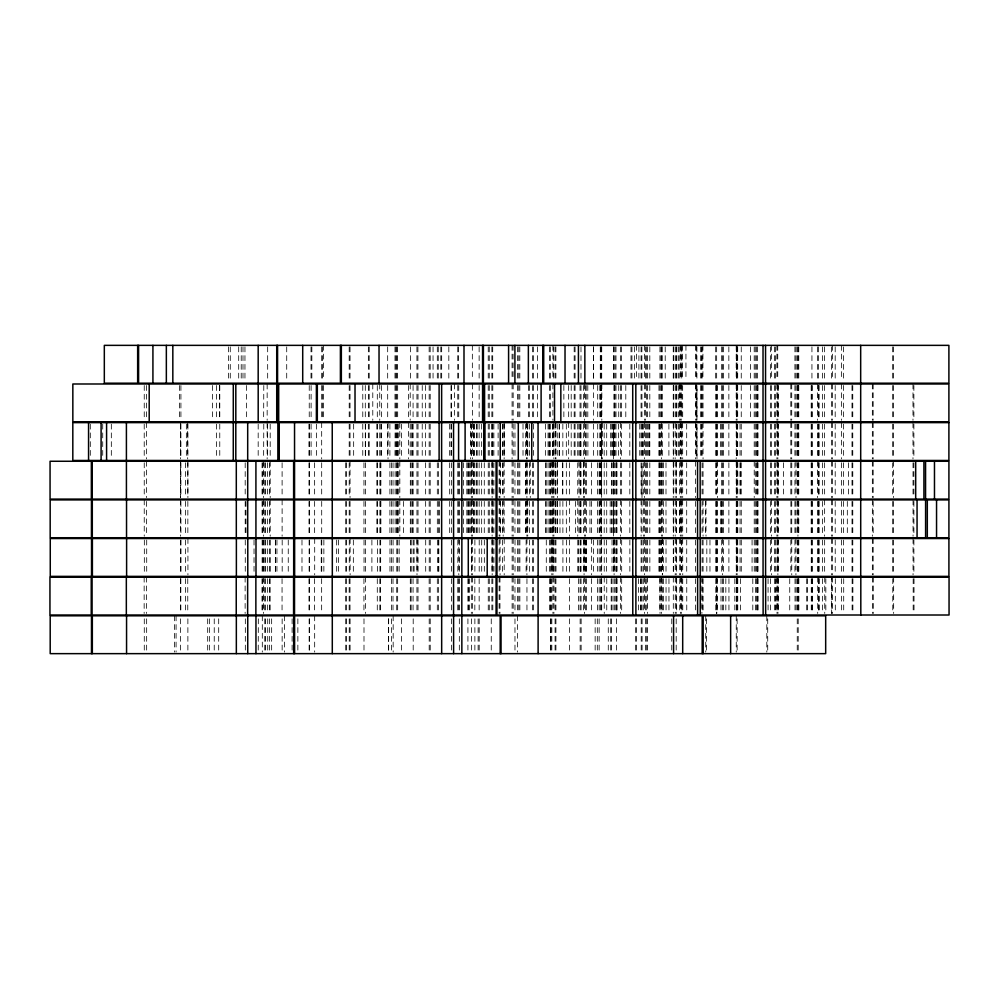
<?xml version="1.0" encoding="UTF-8"?>
<svg xmlns="http://www.w3.org/2000/svg" width="999" height="999" viewBox="0 0 999 999"><rect width="100%" height="100%" fill="white"/><g stroke="black" fill="none" stroke-linecap="round" stroke-linejoin="round"><path stroke-width="0.75" stroke-dasharray="5 3.75" d="M914.023 578.683L914.023 613.486M913.885 385.502L913.885 420.317M913.885 424.138L913.885 458.953M913.885 462.774L913.885 497.589M913.898 501.411L913.898 536.226M913.898 540.047L913.898 574.85M912.986 383.991L912.986 420.317M912.986 422.627L912.986 458.953M913.036 462.774L913.036 497.589M913.049 499.9L913.049 536.226M913.049 538.536L913.049 574.85M913.173 578.683L913.173 613.486M893.655 577.172L893.655 613.486M893.518 346.878L893.518 380.169M893.518 385.502L893.518 420.317M893.518 424.138L893.518 458.953M893.531 461.263L893.531 497.589M893.531 501.411L893.531 536.226M893.543 540.047L893.543 574.85M892.781 578.683L892.781 613.486M892.681 346.878L892.681 380.169M892.681 385.502L892.681 420.317M892.681 424.138L892.681 458.953M892.681 462.774L892.681 497.589M892.681 501.411L892.681 536.226M892.694 540.047L892.694 574.85M873.301 577.172L873.301 613.486M873.163 383.991L873.163 420.317M873.163 422.627L873.163 458.953M873.176 461.263L873.176 497.589M873.188 501.411L873.188 536.226M873.176 538.536L873.176 574.85M872.464 577.172L872.464 613.486M872.339 383.991L872.339 420.317M872.339 422.627L872.339 458.953M872.339 461.263L872.339 497.589M872.352 499.9L872.352 536.226M872.352 538.536L872.352 574.85M852.896 578.683L852.896 613.486M852.771 385.502L852.771 420.317M852.771 424.138L852.771 458.953M852.784 462.774L852.784 497.589M852.784 501.411L852.784 536.226M852.796 540.047L852.796 574.85M851.997 385.502L851.997 420.317M851.997 424.138L851.997 458.953M852.01 462.774L852.01 497.589M852.01 501.411L852.01 536.226M852.022 540.047L852.022 574.85M852.122 578.683L852.122 613.486M848.438 462.774L848.438 497.589M847.314 501.411L847.314 536.226M843.705 578.683L843.705 613.486M843.593 346.878L843.593 380.169M843.593 385.502L843.593 420.317M843.593 424.138L843.593 458.953M843.593 462.774L843.593 497.589M843.606 501.411L843.606 536.226M843.606 540.047L843.606 574.85M841.458 345.354L841.458 380.169M841.458 383.991L841.458 420.317M841.458 422.627L841.458 458.953M841.458 462.774L841.458 497.589M841.47 501.411L841.47 536.226M841.483 540.047L841.483 574.85M841.57 578.683L841.57 613.486M835.189 346.878L835.189 380.169M835.189 385.502L835.189 420.317M835.189 424.138L835.189 458.953M835.201 462.774L835.201 497.589M835.201 501.411L835.201 536.226M835.214 540.047L835.214 574.85M835.314 578.683L835.314 613.486M832.442 345.354L832.442 380.169M832.442 383.991L832.442 420.317M832.442 422.627L832.442 458.953M832.542 461.263L832.542 497.589M832.542 499.9L832.542 536.226M832.467 538.536L832.467 574.85M832.542 577.172L832.542 613.486M831.68 577.172L831.68 613.486L831.593 578.683M831.568 346.878L831.568 380.169M831.568 383.991L831.568 420.317M831.568 422.627L831.568 458.953M831.568 461.263L831.568 497.589M831.58 499.9L831.58 536.226M831.593 538.536L831.593 574.85M825.836 578.683L825.836 613.486M824.737 577.172L824.737 613.486M824.625 346.878L824.625 380.169M824.625 385.502L824.625 420.317M824.625 424.138L824.625 458.953M824.637 462.774L824.637 497.589M824.637 499.9L824.637 536.226M824.65 540.047L824.65 574.85M822.502 346.878L822.502 380.169M822.502 385.502L822.502 420.317M822.502 424.138L822.502 458.953M822.502 462.774L822.502 497.589M822.514 501.411L822.514 536.226M822.514 540.047L822.514 574.85M822.614 578.683L822.614 613.486M819.13 385.502L819.13 420.317M819.13 424.138L819.13 458.953M819.143 462.774L819.143 497.589M819.143 501.411L819.143 536.226M819.155 540.047L819.155 574.85M819.242 578.683L819.242 613.486M818.743 578.683L818.743 613.486M818.531 346.878L818.531 380.169M818.631 385.502L818.631 420.317M818.643 424.138L818.643 458.953M818.643 462.774L818.643 497.589M818.656 501.411L818.656 536.226M818.656 540.047L818.656 574.85M818.281 385.502L818.281 420.317M818.281 424.138L818.281 458.953M818.293 462.774L818.293 497.589M818.306 501.411L818.306 536.226M818.306 540.047L818.306 574.85M818.393 578.683L818.393 613.486M817.706 577.172L817.706 613.486M817.582 346.878L817.582 380.169M817.582 383.991L817.582 420.317M817.594 424.138L817.594 458.953M817.607 461.263L817.607 497.589M817.607 501.411L817.607 536.226M817.619 540.047L817.619 574.85M812.324 578.683L812.324 613.486M812.1 385.502L812.1 420.317M812.1 424.138L812.1 458.953M812.212 462.774L812.212 497.589M812.212 501.411L812.212 536.226M812.125 540.047L812.125 574.85M812.05 578.683L812.05 613.486M811.937 346.878L811.937 380.169M811.937 385.502L811.937 420.317M811.937 424.138L811.937 458.953M811.937 462.774L811.937 497.589M811.95 501.411L811.95 536.226M811.962 540.047L811.962 574.85M811.25 540.047L811.25 574.85M811.275 578.683L811.275 613.486M811.188 385.502L811.188 420.317M811.188 424.138L811.188 458.953M811.176 462.774L811.176 497.589M811.176 501.411L811.176 536.226M807.554 578.683L807.554 613.486M806.705 578.683L806.705 613.486M798.775 346.878L798.775 380.169M798.775 385.502L798.775 420.317M798.775 424.138L798.775 458.953M798.775 462.774L798.775 497.589M798.788 501.411L798.788 536.226M798.8 540.047L798.8 574.85M798.875 578.683L798.875 613.486M798.176 385.502L798.176 420.317M798.189 424.138L798.189 458.953M798.189 462.774L798.189 497.589M798.201 501.411L798.201 536.226M798.213 540.047L798.213 574.85M798.288 578.683L798.288 613.486M798.213 618.831L798.213 652.122M798.076 346.878L797.926 380.169M797.926 385.502L797.926 420.317M797.926 424.138L797.926 458.953M797.926 462.774L797.926 497.589M797.939 499.9L797.939 536.226M797.951 540.047L797.951 574.85M798.014 578.683L798.014 613.486M797.314 578.683L797.314 613.486M797.19 346.878L797.19 380.169M797.202 385.502L797.202 420.317M797.202 424.138L797.202 458.953M797.214 462.774L797.214 497.589M797.214 501.411L797.214 536.226M797.227 540.047L797.227 574.85M797.239 618.831L797.239 652.122M796.003 346.878L796.003 380.169M796.003 385.502L796.003 420.317M796.003 424.138L796.003 458.953M796.016 461.263L796.016 497.589M796.116 578.683L796.116 613.486M795.916 501.411L795.916 536.226M795.928 538.536L795.928 574.85M795.029 578.683L795.029 613.486M794.929 346.878L794.929 380.169M794.929 385.502L794.929 420.317M794.929 424.138L794.929 458.953M794.942 462.774L794.942 497.589M794.942 501.411L794.942 536.226M794.954 540.047L794.954 574.85M791.72 383.991L791.72 420.317M791.72 422.627L791.72 458.953M791.77 462.774L791.77 497.589M791.745 501.411L791.745 536.226M791.757 538.536L791.757 574.85M790.821 383.991L790.821 420.317M790.821 422.627L790.821 458.953M790.833 462.774L790.833 497.589M790.896 501.411L790.896 536.226M790.846 540.047L790.846 574.85M789.734 578.683L789.734 613.486M783.553 462.774L783.553 497.589M778.521 578.683L778.521 613.486M778.408 385.502L778.408 420.317M778.408 424.138L778.408 458.953M778.433 462.774L778.433 497.589M778.433 501.411L778.433 536.226M778.433 540.047L778.433 574.85M777.946 577.172L777.946 613.486M777.734 345.354L777.734 380.169M777.846 383.991L777.846 420.317M777.846 422.627L777.846 458.953M777.859 461.263L777.859 497.589M777.859 499.9L777.859 536.226M777.884 538.536L777.884 574.85M777.684 578.683L777.684 613.486M777.584 385.502L777.584 420.317M777.584 424.138L777.584 458.953M777.597 462.774L777.597 497.589M777.609 501.411L777.609 536.226M777.622 540.047L777.622 574.85M776.897 345.354L776.897 380.169M776.897 383.991L776.897 420.317M776.91 422.627L776.91 458.953M776.91 461.263L776.91 497.589M776.922 499.9L776.922 536.226M776.935 540.047L776.935 574.85M777.01 577.172L777.01 613.486M776.198 578.683L776.198 613.486M775.611 578.683L775.611 613.486M775.511 346.878L775.511 380.169M775.511 385.502L775.511 420.317M775.511 424.138L775.511 458.953M775.524 462.774L775.524 497.589M775.524 501.411L775.524 536.226M775.549 540.047L775.549 574.85M774.575 346.878L774.575 380.169M774.575 385.502L774.575 420.317M774.575 424.138L774.575 458.953M774.575 462.774L774.575 497.589M774.587 501.411L774.587 536.226M774.6 540.047L774.6 574.85M774.662 578.683L774.662 613.486M771.353 345.354L771.353 380.169M771.353 385.502L771.353 420.317M771.353 424.138L771.353 458.953M771.365 462.774L771.365 497.589M771.365 499.9L771.365 536.226M771.39 538.536L771.39 574.85M770.504 346.878L770.504 380.169M770.504 385.502L770.504 420.317M770.504 424.138L770.504 458.953M770.516 462.774L770.516 497.589M770.516 501.411L770.516 536.226M770.541 540.047L770.541 574.85M770.604 578.683L770.604 613.486M768.069 578.683L768.069 613.486M767.719 618.831L767.719 652.122M766.807 615.809L766.807 652.122M758.029 385.502L758.029 420.317M758.029 424.138L758.029 458.953M758.029 462.774L758.029 497.589M758.041 501.411L758.041 536.226M758.054 540.047L758.054 574.85M758.116 578.683L758.116 613.486M757.504 501.411L757.504 536.226M757.517 540.047L757.517 574.85M757.579 578.683L757.579 613.486M757.379 346.878L757.379 380.169M757.492 385.502L757.492 420.317M757.492 424.138L757.492 458.953M757.504 462.774L757.504 497.589M757.342 578.683L757.342 613.486M757.254 385.502L757.254 420.317M757.254 424.138L757.254 458.953M757.254 462.774L757.254 497.589M757.267 501.411L757.267 536.226M757.279 540.047L757.279 574.85M756.505 346.878L756.505 380.169M756.505 385.502L756.505 420.317M756.518 424.138L756.518 458.953M756.518 462.774L756.518 497.589M756.53 501.411L756.53 536.226M756.543 540.047L756.543 574.85M756.605 578.683L756.605 613.486M755.281 346.878L755.281 380.169M755.281 385.502L755.281 420.317M755.281 424.138L755.281 458.953M755.294 462.774L755.294 497.589M755.294 501.411L755.294 536.226M755.319 540.047L755.319 574.85M755.381 578.683L755.381 613.486M754.208 346.878L754.208 380.169M754.208 385.502L754.208 420.317M754.208 424.138L754.208 458.953M754.22 461.263L754.22 497.589M754.22 501.411L754.22 536.226M754.245 540.047L754.245 574.85M752.809 578.683L752.809 613.486M752.072 540.047L752.072 574.85M750.474 346.878L750.474 380.169M750.474 385.502L750.474 420.317M741.27 540.047L741.27 574.85M741.246 346.878L741.246 380.169M741.246 385.502L741.246 420.317M741.246 424.138L741.246 458.953M741.246 462.774L741.246 497.589M741.258 501.411L741.258 536.226M740.484 578.683L740.484 613.486M740.321 462.774L740.321 497.589M740.022 462.774L740.022 497.589M740.034 501.411L740.034 536.226M740.047 540.047L740.047 574.85M740.022 424.138L740.022 458.953M737.786 462.774L737.786 497.589M737.786 501.411L737.786 536.226M737.774 578.683L737.774 613.486M737.687 346.878L737.687 380.169M737.687 385.502L737.687 420.317M737.687 424.138L737.687 458.953M737.724 540.047L737.724 574.85M737.125 424.138L737.125 458.953M737.137 461.263L737.137 497.589M737.125 501.411L737.125 536.226M737.125 538.536L737.125 574.85M737.212 578.683L737.212 613.486M737.137 618.831L737.137 652.122M737.025 345.354L737.025 380.169M737.087 383.991L737.087 420.317M736.9 578.683L736.9 613.486M736.862 346.878L736.862 380.169M736.812 385.502L736.812 420.317M736.812 424.138L736.812 458.953M736.825 462.774L736.825 497.589M736.837 501.411L736.837 536.226M736.85 540.047L736.85 574.85M736.713 578.683L736.713 613.486M736.625 346.878L736.625 380.169M736.625 385.502L736.625 420.317M736.625 424.138L736.625 458.953M736.638 462.774L736.638 497.589M736.638 501.411L736.638 536.226M736.663 540.047L736.663 574.85M736.3 578.683L736.3 613.486M736.201 345.354L736.201 380.169M736.201 383.991L736.201 420.317M736.213 422.627L736.213 458.953M736.213 461.263L736.213 497.589M736.226 501.411L736.226 536.226M736.238 538.536L736.238 574.85M736.251 615.809L736.251 652.122M734.827 578.683L734.827 613.486M728.845 346.878L728.845 380.169M728.858 385.502L728.858 420.317M728.858 424.138L728.858 458.953M728.87 462.774L728.87 497.589M728.87 501.411L728.87 536.226M728.895 540.047L728.895 574.85M728.945 578.683L728.945 613.486M725.836 578.683L725.836 613.486M723.576 578.683L723.576 613.486M723.388 346.878L723.388 380.169M723.488 385.502L723.488 420.317M723.501 424.138L723.501 458.953M723.501 462.774L723.501 497.589M723.513 501.411L723.513 536.226M723.526 540.047L723.526 574.85M722.539 578.683L722.539 613.486M722.439 346.878L722.439 380.169M722.452 385.502L722.452 420.317M722.452 424.138L722.452 458.953M722.464 462.774L722.464 497.589M722.464 501.411L722.464 536.226M722.489 538.536L722.489 574.85M721.703 540.047L721.703 574.85M721.678 346.878L721.678 380.169M721.678 385.502L721.678 420.317M721.678 424.138L721.678 458.953M721.678 462.774L721.678 497.589M721.69 501.411L721.69 536.226M721.478 501.411L721.478 536.226M721.003 578.683L721.003 613.486M720.529 424.138L720.529 458.953M720.641 501.411L720.641 536.226M717.344 385.502L717.344 420.317M717.344 424.138L717.344 458.953M717.469 461.263L717.469 497.589M717.469 501.411L717.469 536.226M717.382 540.047L717.382 574.85M717.532 578.683L717.532 613.486M716.77 385.502L716.77 420.317M716.77 424.138L716.77 458.953M716.783 462.774L716.783 497.589M716.745 501.411L716.745 536.226M716.807 540.047L716.807 574.85M716.845 577.172L716.845 613.486M716.658 346.878L716.658 380.169M716.545 578.683L716.545 613.486M716.383 385.502L716.383 420.317M716.383 424.138L716.383 458.953M716.42 462.774L716.42 497.589M716.42 501.411L716.42 536.226M716.408 540.047L716.408 574.85M716.458 577.172L716.458 613.486M715.684 346.878L715.684 380.169M715.696 385.502L715.696 420.317M715.696 424.138L715.696 458.953M715.696 462.774L715.696 497.589M715.709 501.411L715.709 536.226M715.734 540.047L715.734 574.85M715.771 578.683L715.771 613.486M709.964 540.047L709.964 574.85M706.83 540.047L706.83 574.85M706.605 618.831L706.605 652.122M706.006 499.9L706.006 536.226M705.731 615.809L705.731 652.122M705.531 501.411L705.531 536.226M703.034 385.502L703.034 420.317M703.046 422.627L703.046 458.953M703.046 462.774L703.046 497.589M703.059 499.9L703.059 536.226M703.071 540.047L703.071 574.85M703.121 578.683L703.121 613.486M702.934 345.354L702.934 380.169M702.147 578.683L702.147 613.486M702.06 346.878L702.06 380.169M702.06 385.502L702.06 420.317M702.06 424.138L702.06 458.953M702.072 462.774L702.072 497.589M702.072 501.411L702.072 536.226M702.097 540.047L702.097 574.85M701.735 346.878L701.735 380.169M701.735 385.502L701.735 420.317M701.735 424.138L701.735 458.953M701.91 577.172L701.91 613.486M700.661 346.878L700.661 380.169M700.661 385.502L700.661 420.317M700.661 424.138L700.661 458.953M696.902 346.878L696.902 380.169M696.403 383.991L696.403 420.317M696.403 424.138L696.403 458.953M696.303 345.354L696.303 380.169M696.116 385.502L696.116 420.317M696.116 424.138L696.191 458.953M695.504 578.683L695.504 613.486M695.416 345.354L695.416 380.169M695.429 383.991L695.429 420.317M695.429 422.627L695.429 458.953M695.441 461.263L695.441 497.589M695.441 501.411L695.441 536.226M695.466 540.047L695.466 574.85M686.763 578.683L686.763 613.486M686.688 424.138L686.688 458.953M686.688 462.774L686.688 497.589M686.7 501.411L686.7 536.226M686.725 540.047L686.725 574.85M685.938 345.354L685.938 380.169M682.642 345.354L682.604 380.169M682.654 385.502L682.704 420.317M682.654 422.627L682.704 458.953M682.667 461.263L682.717 497.589M682.667 499.9L682.717 536.226M682.692 538.536L682.742 574.85M682.729 578.683L682.779 613.486M681.755 346.878L681.755 380.169M681.768 385.502L681.768 420.317M681.768 424.138L681.768 458.953M681.768 462.774L681.768 497.589M681.78 501.411L681.78 536.226M681.805 540.047L681.805 574.85M681.842 578.683L681.842 613.486M681.243 345.354L681.243 380.169M681.243 383.991L681.243 420.317M681.243 422.627L681.243 458.953M681.256 461.263L681.256 497.589M681.256 499.9L681.256 536.226M681.281 540.047L681.281 574.85M681.318 577.172L681.318 613.486M680.606 422.627L680.606 458.953M680.294 345.354L680.294 380.169M680.294 383.991L680.294 420.317M680.294 422.627L680.294 458.953M680.307 461.263L680.307 497.589M680.319 499.9L680.319 536.226M680.344 538.536L680.344 574.85M680.369 577.172L680.369 613.486M679.869 346.878L679.869 380.169M679.982 385.502L679.982 420.317M679.994 501.411L679.994 536.226M679.682 383.991L679.682 420.317M679.682 424.138L679.682 458.953M679.695 462.774L679.695 497.589M679.695 501.411L679.695 536.226M679.72 538.536L679.72 574.85M679.757 578.683L679.757 613.486M678.533 346.878L678.533 380.169M678.533 385.502L678.533 420.317M678.533 424.138L678.533 458.953M676.835 346.878L676.835 380.169M676.835 385.502L676.835 420.317M676.835 424.138L676.835 458.953M676.61 461.263L676.61 497.589M676.61 501.411L676.61 536.226M676.635 540.047L676.635 574.85M676.673 578.683L676.673 613.486M676.136 346.878L676.136 380.169M676.136 385.502L676.136 420.317M676.148 424.138L676.148 458.953M676.148 462.774L676.148 497.589M676.161 501.411L676.161 536.226M676.186 538.536L676.186 574.85M676.211 577.172L676.211 613.486M676.186 618.831L676.186 652.122M675.149 346.878L675.149 380.169M675.162 385.502L675.162 420.317M675.162 422.627L675.162 458.953M675.174 461.263L675.174 497.589M675.187 499.9L675.187 536.226M675.212 538.536L675.212 574.85M675.237 577.172L675.237 613.486M673.513 346.878L673.513 380.169M673.513 385.502L673.513 420.317M673.513 424.138L673.513 458.953M673.526 462.774L673.526 497.589M673.526 501.411L673.526 536.226M673.551 540.047L673.551 574.85M673.239 346.878L673.239 380.169M673.239 385.502L673.239 420.317M673.239 422.627L673.239 458.953M673.239 461.263L673.239 497.589M673.251 499.9L673.251 536.226M673.276 540.047L673.276 574.85M673.301 577.172L673.301 613.486M671.765 618.831L671.765 652.122M668.893 424.138L668.893 458.953M668.955 578.683L668.955 613.486M665.996 462.774L665.996 497.589M665.996 501.411L665.996 536.226M666.021 540.047L666.021 574.85M666.046 578.683L666.046 613.486M665.209 346.878L665.209 380.169M663.436 578.683L663.436 613.486M663.373 462.774L663.373 497.589M663.386 501.411L663.386 536.226M663.411 540.047L663.411 574.85M662.387 538.536L662.387 574.85M662.412 578.683L662.412 613.486M662.275 346.878L662.237 380.169M662.349 385.502L662.275 420.317M662.275 424.138L662.349 458.953M662.362 462.774L662.275 497.589M662.287 499.9L662.362 536.226M662.312 538.536L662.312 574.85M661.363 346.878L661.363 380.169M661.363 385.502L661.363 420.317M661.375 422.627L661.375 458.953M661.375 462.774L661.375 497.589M661.388 499.9L661.388 536.226M661.413 540.047L661.413 574.85M661.438 577.172L661.438 613.486M661.013 346.878L661.013 380.169M661.013 385.502L661.013 420.317M661.013 424.138L661.013 458.953M661.026 462.774L661.026 497.589M661.026 501.411L661.026 536.226M661.051 540.047L661.051 574.85M661.113 578.683L661.113 613.486M659.939 346.878L659.939 380.169M659.939 385.502L659.939 420.317M659.939 424.138L659.939 458.953M659.952 462.774L659.952 497.589M659.952 501.411L659.952 536.226M659.977 540.047L659.977 574.85M660.039 577.172L660.039 613.486M659.802 424.138L659.802 458.953M659.802 462.774L659.802 497.589M659.815 501.411L659.815 536.226M659.839 540.047L659.839 574.85M659.864 578.683L659.864 613.486M658.953 385.502L658.953 420.317M658.878 424.138L658.878 458.953M658.878 462.774L658.878 497.589M658.89 501.411L658.89 536.226M658.915 540.047L658.915 574.85M649.812 346.878L649.812 380.169M649.812 385.502L649.812 420.317M649.812 424.138L649.812 458.953M649.812 462.774L649.812 497.589M649.825 501.411L649.825 536.226M649.85 540.047L649.85 574.85M649.2 424.138L649.2 458.953M648.838 424.138L648.838 458.953M647.527 346.878L647.527 380.169M647.539 385.502L647.539 420.317M647.539 424.138L647.539 458.953M647.539 462.774L647.539 497.589M647.552 501.411L647.552 536.226M647.577 540.047L647.577 574.85M647.602 577.172L647.602 613.486M647.577 618.831L647.577 652.122M646.64 346.878L646.64 380.169M646.653 385.502L646.653 420.317M646.653 424.138L646.59 458.953M646.603 462.774L646.665 497.589M646.665 501.411L646.603 536.226M646.703 540.047L646.628 574.85M646.715 578.683L646.715 613.486M646.69 618.831L646.69 652.122M645.529 540.047L645.529 574.85M645.554 578.683L645.554 613.486M645.479 346.878L645.479 380.169M645.491 383.991L645.491 420.317M645.491 424.138L645.491 458.953M645.491 462.774L645.491 497.589M645.504 501.411L645.504 536.226M645.529 618.831L645.529 652.122M644.53 345.354L644.53 380.169M644.53 383.991L644.53 420.317M644.542 422.627L644.542 458.953M644.542 461.263L644.542 497.589M644.555 499.9L644.555 536.226M644.58 538.536L644.58 574.85M644.605 577.172L644.63 613.486M643.706 578.683L643.706 613.486M643.643 424.138L643.643 458.953M643.656 462.774L643.656 497.589M643.468 499.9L643.468 536.226M643.493 540.047L643.493 574.85M642.444 424.138L642.444 458.953M642.02 540.047L641.995 574.85M642.045 578.683L642.032 613.486M642.095 618.831L642.095 652.122M641.882 346.878L641.882 380.169M641.957 385.502L641.957 420.317M641.97 424.138L641.982 458.953M641.982 501.411L641.982 536.226M641.208 618.831L641.208 652.122M641.058 346.878L641.058 380.169M641.071 385.502L641.071 420.317M641.071 424.138L641.071 458.953M641.083 462.774L641.083 497.589M641.083 499.9L641.083 536.226M641.108 540.047L641.108 574.85M641.133 578.683L641.133 613.486M640.634 578.683L640.634 613.486M639.747 424.138L639.747 458.953M638.91 346.878L638.91 380.169M638.611 578.683L638.611 613.486M636.475 345.354L636.475 380.169M636.5 618.831L636.5 652.122M635.651 618.831L635.651 652.122M634.615 346.878L634.615 380.169M631.942 346.878L631.942 380.169M630.993 346.878L630.993 380.169M629.807 424.138L629.807 458.953M629.82 462.774L629.82 497.589M629.82 501.411L629.82 536.226M629.857 540.047L629.857 574.85M625.799 385.502L625.799 420.317M621.628 385.502L621.628 420.317M621.628 424.138L621.628 458.953M621.64 462.774L621.64 497.589M621.603 501.411L621.603 536.226M621.678 540.047L621.678 574.85M621.678 578.683L621.678 613.486M621.528 346.878L621.528 380.169M620.566 462.774L620.566 497.589M620.566 499.9L620.566 536.226M620.604 538.536L620.604 574.85M620.604 577.172L620.604 613.486M620.541 346.878L620.541 380.169M620.554 385.502L620.554 420.317M620.554 422.627L620.554 458.953M618.731 385.502L618.731 420.317M618.493 424.138L618.493 458.953M617.095 540.047L617.095 574.85M617.082 578.683L617.082 613.486M616.982 462.774L616.982 497.589M616.982 501.411L616.982 536.226M616.62 540.047L616.62 574.85M616.633 578.683L616.633 613.486M616.62 618.831L616.62 652.122M616.583 462.774L616.583 497.589M616.595 501.411L616.595 536.226M616.183 578.683L616.183 613.486M615.983 346.878L615.983 380.169M615.996 385.502L615.996 420.317M615.996 424.138L615.996 458.953M616.133 462.774L616.133 497.589M616.146 501.411L616.146 536.226M616.171 540.047L616.171 574.85M614.959 346.878L614.959 380.169M614.959 385.502L614.959 420.317M614.959 424.138L614.959 458.953M614.972 462.774L614.972 497.589M614.984 501.411L614.984 536.226M615.009 540.047L615.009 574.85M615.022 578.683L615.022 613.486M614.385 385.502L614.385 420.317M614.385 424.138L614.385 458.953M614.11 538.536L614.11 574.85M613.898 346.878L613.898 380.169M613.91 385.502L613.91 420.317M613.91 424.138L613.91 458.953M613.923 462.774L614.073 497.589M613.923 501.411L614.073 536.226M613.96 540.047L613.96 574.85M613.96 578.683L613.96 613.486M613.661 462.774L613.661 497.589M613.673 501.411L613.473 536.226L613.461 501.411M613.486 540.047L613.486 574.85M613.436 346.878L613.436 380.169M613.448 462.774L613.448 497.589M612.562 424.138L612.562 458.953M612.037 540.047L612.037 574.85M612.037 578.683L612.037 613.486M612 462.774L612 497.589M612 501.411L612 536.226M611.788 424.138L611.788 458.953M611.8 462.774L611.8 497.589M611.813 501.411L611.813 536.226M611.563 618.831L611.563 652.122M611.188 578.683L611.188 613.486M610.664 424.138L610.664 458.953M610.689 618.831L610.689 652.122M610.177 501.411L610.177 536.226M608.279 618.831L608.279 652.122M606.705 424.138L606.705 458.953M606.705 462.774L606.705 497.589M606.718 501.411L606.718 536.226M606.755 578.683L606.755 613.486M606.555 540.047L606.555 574.85M604.183 424.138L604.183 458.953M604.195 462.774L604.195 497.589M604.195 501.411L604.195 536.226M604.233 540.047L604.233 574.85M604.233 577.172L604.233 613.486M602.172 422.627L602.172 458.953M601.823 383.991L601.823 420.317M601.823 422.627L601.823 458.953M601.723 346.878L601.723 380.169M601.648 385.502L601.648 420.317M601.66 462.774L601.66 497.589L601.598 461.263M601.66 501.411L601.66 536.226M601.635 538.536L601.698 574.85M601.698 578.683L601.698 613.486M601.61 499.9L601.61 536.226M601.261 385.502L601.261 420.317M601.261 424.138L601.261 458.953M601.273 462.774L601.273 497.589M601.286 501.411L601.286 536.226M601.311 540.047L601.311 574.85M601.311 578.683L601.311 613.486M601.161 346.878L601.161 380.169M600.849 346.878L600.849 380.169M600.849 385.502L600.849 420.317M600.849 424.138L600.849 458.953M600.287 346.878L600.287 380.169M600.287 385.502L600.287 420.317M600.287 424.138L600.287 458.953M600.299 462.774L600.299 497.589M600.299 499.9L600.299 536.226M600.337 540.047L600.337 574.85M600.337 578.683L600.337 613.486M599.875 385.502L599.875 420.317M599.875 424.138L599.875 458.953M599.887 462.774L599.887 497.589M599.899 501.411L599.899 536.226M599.125 462.774L599.125 497.589M599.125 501.411L599.125 536.226M599.163 540.047L599.163 574.85M599.163 578.683L599.163 613.486M599.125 618.831L599.125 652.122M597.702 385.502L597.702 420.317M597.702 424.138L597.702 458.953M597.452 462.774L597.452 497.589M597.464 501.411L597.464 536.226M597.489 540.047L597.489 574.85M597.489 578.683L597.489 613.486M597.315 618.831L597.315 652.122M595.154 618.831L595.154 652.122M593.568 346.878L593.568 380.169M593.568 383.991L593.568 420.317M593.568 424.138L593.568 458.953M593.431 346.878L593.431 380.169M593.394 540.047L593.394 574.85M591.645 538.536L591.633 574.85M591.62 578.683L591.62 613.486M591.583 462.774L591.583 497.589M591.595 501.411L591.595 536.226M589.959 501.411L589.959 536.226M587.899 424.138L587.899 458.953M587.799 385.502L587.799 420.317M586.563 462.774L586.563 497.589M586.563 501.411L586.563 536.226M586.6 540.047L586.6 574.85M586.6 578.683L586.6 613.486M586.226 385.502L586.226 420.317M586.226 424.138L586.226 458.953M586.013 540.047L586.013 574.85M585.626 540.047L585.626 574.85M585.614 578.683L585.614 613.486M585.576 424.138L585.576 458.953M585.576 462.774L585.576 497.589M585.589 499.9L585.589 536.226M585.314 385.502L585.314 420.317M584.403 383.991L584.403 420.317M584.403 422.627L584.403 458.953M584.415 461.263L584.415 497.589M584.427 499.9L584.427 536.226M584.452 540.047L584.452 574.85M584.452 577.172L584.452 613.486M584.078 538.536L584.078 574.85M583.541 461.263L583.541 497.589M583.366 385.502L583.366 420.317M583.366 424.138L583.366 458.953M583.379 462.774L583.379 497.589M583.379 501.411L583.379 536.226M583.416 540.047L583.416 574.85M583.416 578.683L583.416 613.486M581.006 462.774L581.006 497.589M581.018 501.411L581.018 536.226M581.056 540.047L581.056 574.85M581.043 578.683L581.043 613.486M581.143 618.831L581.143 652.122M580.993 346.878L580.993 380.169M581.006 385.502L581.006 420.317M581.006 424.138L581.006 458.953M580.594 424.138L580.594 458.953M580.606 462.774L580.606 497.589M580.606 501.411L580.606 536.226M580.407 540.047L580.407 574.85M580.357 424.138L580.357 458.953M580.357 462.774L580.357 497.589M580.369 501.411L580.369 536.226M580.019 385.502L580.019 420.317M580.019 424.138L580.019 458.953M580.032 462.774L580.032 497.589M580.044 501.411L580.044 536.226M580.082 540.047L580.082 574.85M580.069 578.683L580.069 613.486M580.132 618.831L580.132 652.122M578.958 424.138L578.958 458.953M578.97 461.263L578.97 497.589M578.97 501.411L578.97 536.226M578.471 540.047L578.471 574.85M578.471 578.683L578.471 613.486M577.734 424.138L577.734 458.953M577.747 462.774L577.747 497.589M577.747 499.9L577.747 536.226M577.784 540.047L577.784 574.85M575.424 501.411L575.424 536.226M575.062 346.878L575.062 380.169M575.062 385.502L575.062 420.317M575.062 424.138L575.062 458.953M574.175 346.878L574.175 380.169M574.188 385.502L574.188 420.317M574.175 424.138L574.175 458.953M571.191 385.502L571.191 420.317M571.191 424.138L571.191 458.953M569.442 462.774L569.442 497.589M569.442 499.9L569.442 536.226M569.48 540.047L569.48 574.85M569.467 578.683L569.467 613.486M569.442 618.831L569.442 652.122M568.668 385.502L568.668 420.317M568.668 422.627L568.668 458.953M566.321 424.138L566.321 458.953M566.333 462.774L566.333 497.589M566.333 501.411L566.333 536.226M566.371 540.047L566.371 574.85M563.861 385.502L563.861 420.317M562.912 540.047L562.912 574.85M562.849 424.138L562.849 458.953M562.862 462.774L562.862 497.589M562.874 501.411L562.874 536.226M562.487 462.774L562.487 497.589M559.977 501.411L559.977 536.226M559.527 424.138L559.527 458.953M559.14 424.138L559.14 458.953M557.617 461.263L557.617 497.589M557.617 501.411L557.617 536.226M557.255 424.138L557.255 458.953M557.267 462.774L557.267 497.589M557.267 501.411L557.267 536.226M555.894 346.878L555.894 380.169M555.894 422.627L555.956 458.953M555.956 462.774L555.869 497.589M555.968 501.411L555.906 536.226M555.943 540.047L556.006 574.85M555.931 578.683L555.931 613.486M555.931 618.831L555.931 652.122M555.556 422.627L555.556 458.953M555.569 462.774L555.569 497.589M555.569 501.411L555.569 536.226M555.044 346.878L555.044 380.169M555.044 424.138L555.044 458.953M555.057 462.774L555.057 497.589M555.057 501.411L555.057 536.226M555.094 540.047L555.094 574.85M555.082 578.683L555.082 613.486M555.082 618.831L555.082 652.122M553.883 422.627L553.883 458.953M553.896 461.263L553.896 497.589M553.896 499.9L553.896 536.226M553.933 540.047L553.933 574.85M553.921 577.172L553.921 613.486M553.683 346.878L553.683 380.169M553.246 424.138L553.246 458.953M553.259 462.774L553.259 497.589M553.259 501.411L553.259 536.226M553.296 540.047L553.296 574.85M552.909 461.263L552.909 497.589M552.922 499.9L552.922 536.226M552.959 538.536L552.959 574.85M552.934 577.172L552.934 613.486M552.897 345.354L552.897 380.169M552.909 383.991L552.909 420.317M552.897 424.138L552.897 458.953M552.497 462.774L552.497 497.589M552.509 501.411L552.509 536.226M552.547 540.047L552.547 574.85M552.484 424.138L552.484 458.953M551.785 461.263L551.785 497.589M551.798 501.411L551.798 536.226M551.835 538.536L551.835 574.85M551.81 578.683L551.81 613.486M551.823 618.831L551.823 652.122M551.56 540.047L551.56 574.85M550.899 462.774L550.899 497.589M550.911 501.411L550.911 536.226M550.936 578.683L550.936 613.486M550.936 618.831L550.936 652.122M550.486 618.831L550.486 652.122M550.337 346.878L550.337 380.169M550.349 385.502L550.349 420.317M550.349 424.138L550.349 458.953M550.362 462.774L550.362 497.589M550.362 501.411L550.362 536.226M550.399 540.047L550.399 574.85M550.387 578.683L550.387 613.486M549.388 346.878L549.388 380.169M549.4 385.502L549.4 420.317M549.4 424.138L549.4 458.953M549.4 462.774L549.4 497.589M549.413 501.411L549.413 536.226M549.45 540.047L549.45 574.85M549.425 578.683L549.425 613.486M549.013 424.138L549.013 458.953M548.039 424.138L548.039 458.953M548.051 462.774L548.051 497.589M548.064 501.411L548.064 536.226M546.291 540.047L546.291 574.85M546.241 462.774L546.241 497.589M546.253 501.411L546.253 536.226M545.429 424.138L545.429 458.953M545.442 462.774L545.442 497.589M545.442 501.411L545.442 536.226M537.375 346.878L537.375 380.169M537.375 385.502L537.375 420.317M533.578 540.047L533.578 574.85M533.416 346.878L533.416 380.169M533.516 385.502L533.516 420.317M533.516 424.138L533.516 458.953M533.528 462.774L533.528 497.589M533.541 501.411L533.541 536.226M533.553 578.683L533.553 613.486M532.442 346.878L532.442 380.169M532.442 385.502L532.442 420.317M532.455 462.774L532.455 497.589M532.455 501.411L532.455 536.226M532.504 540.047L532.504 574.85M532.479 578.683L532.479 613.486M530.269 461.263L530.269 497.589M529.395 462.774L529.395 497.589M529.408 501.411L529.408 536.226M529.445 540.047L529.445 574.85M529.358 385.502L529.358 420.317M529.395 424.138L529.395 458.953M528.384 385.502L528.384 420.317M527.797 424.138L527.797 458.953M527.759 499.9L527.759 536.226M527.185 424.138L527.185 458.953M527.197 462.774L527.197 497.589M527.197 501.411L527.197 536.226M526.923 422.627L526.923 458.953M526.972 538.536L526.923 574.85M526.948 578.683L526.948 613.486M526.873 422.627L526.873 458.953M526.885 461.263L526.885 497.589M526.885 499.9L526.885 536.226M526.073 462.774L526.073 497.589M526.086 501.411L526.086 536.226M526.123 540.047L526.123 574.85M525.449 424.138L525.449 458.953M525.462 462.774L525.462 497.589M525.462 501.411L525.462 536.226M523.014 424.138L523.014 458.953M519.83 385.502L519.83 420.317M519.83 462.774L519.83 497.589M519.842 501.411L519.842 536.226M519.88 540.047L519.88 574.85M519.855 578.683L519.855 613.486M519.817 346.878L519.817 380.169M518.781 501.411L518.781 536.226M518.831 540.047L518.831 574.85M518.793 578.683L518.793 613.486M518.768 346.878L518.768 380.169M518.768 385.502L518.768 420.317M518.781 462.774L518.781 497.589M517.532 501.411L517.532 536.226M517.569 540.047L517.569 574.85M517.544 578.683L517.544 613.486M517.557 615.809L517.557 652.122M517.42 346.878L517.42 380.169M517.519 385.502L517.519 420.317M517.532 462.774L517.532 497.589M514.96 424.138L514.96 458.953M514.972 462.774L514.972 497.589M514.972 501.411L514.972 536.226M515.022 540.047L515.022 574.85M514.985 578.683L514.985 613.486M514.972 618.831L514.972 652.122M513.161 383.991L513.161 420.317M513.174 461.263L513.174 497.589M513.174 499.9L513.174 536.226M513.211 538.536L513.211 574.85M513.186 577.172L513.186 613.486M513.061 345.354L513.061 380.169M513.161 424.138L513.161 458.953M512.137 538.536L512.137 574.85M512.075 345.354L512.075 380.169M512.087 383.991L512.087 420.317M512.087 422.627L512.087 458.953M512.087 461.263L512.087 497.589M512.1 499.9L512.1 536.226M512.112 577.172L512.112 613.486M504.458 424.138L504.458 458.953M504.145 422.627L504.145 458.953M504.158 461.263L504.158 497.589M504.158 501.411L504.158 536.226M504.208 538.536L504.208 574.85M503.146 424.138L503.146 458.953M503.159 462.774L503.159 497.589M503.159 499.9L503.159 536.226M502.472 424.138L502.472 458.953M502.485 462.774L502.485 497.589M502.485 501.411L502.485 536.226M502.534 540.047L502.534 574.85M500.536 462.774L500.536 497.589M500.549 501.411L500.549 536.226M500.074 538.536L500.074 574.85M499.95 461.263L499.95 497.589M499.962 499.9L499.962 536.226M499.962 577.172L499.962 613.486M499.1 461.263L499.1 497.589M499.113 499.9L499.113 536.226M499.15 540.047L499.15 574.85M499.113 577.172L499.113 613.486M498.114 424.138L498.114 458.953M493.868 424.138L493.868 458.953M493.881 462.774L493.881 497.589M493.893 501.411L493.893 536.226M493.931 540.047L493.931 574.85M492.794 385.502L492.794 420.317M492.794 424.138L492.794 458.953M492.807 462.774L492.807 497.589M492.819 501.411L492.819 536.226M492.857 540.047L492.857 574.85M492.819 578.683L492.819 613.486M492.707 346.878L492.707 380.169M492.17 538.536L492.17 574.85M492.107 424.138L492.107 458.953M492.12 461.263L492.12 497.589M492.12 499.9L492.12 536.226M491.87 346.878L491.87 380.169M491.87 385.502L491.87 420.317M491.87 424.138L491.87 458.953M491.883 462.774L491.883 497.589M491.883 501.411L491.883 536.226M491.933 540.047L491.933 574.85M491.883 578.683L491.883 613.486M491.246 618.831L491.246 652.122M489.26 346.878L489.26 380.169M489.273 385.502L489.273 420.317M489.26 424.138L489.26 458.953M489.273 462.774L489.273 497.589M489.285 501.411L489.285 536.226M489.285 578.683L489.285 613.486M488.224 346.878L488.224 380.169M488.224 385.502L488.224 420.317M488.224 424.138L488.224 458.953M488.236 462.774L488.236 497.589M488.236 501.411L488.236 536.226M488.249 578.683L488.249 613.486M484.278 462.774L484.278 497.589M484.278 501.411L484.278 536.226M484.328 540.047L484.328 574.85M481.643 424.138L481.643 458.953M481.655 462.774L481.655 497.589M481.668 501.411L481.668 536.226M481.705 540.047L481.705 574.85M479.133 346.878L479.133 380.169M479.145 385.502L479.145 420.317M479.133 424.138L479.133 458.953M479.145 462.774L479.145 497.589M479.158 501.411L479.158 536.226M479.208 540.047L479.208 574.85M479.158 578.683L479.158 613.486M479.183 618.831L479.183 652.122M478.121 618.831L478.121 652.122M477.197 424.138L477.197 458.953M477.21 462.774L477.21 497.589M477.222 501.411L477.222 536.226M476.448 424.138L476.448 458.953M476.448 462.774L476.448 497.589M476.461 501.411L476.461 536.226M474.887 540.047L474.887 574.85M474.875 618.831L474.875 652.122M474.837 462.774L474.837 497.589M474.85 501.411L474.85 536.226M474.837 578.683L474.837 613.486M474.263 424.138L474.263 458.953M473.826 424.138L473.826 458.953M473.838 462.774L473.838 497.589M473.838 501.411L473.838 536.226M473.701 424.138L473.701 458.953M473.713 462.774L473.713 497.589M473.726 501.411L473.726 536.226M472.44 383.991L472.44 420.317M472.44 422.627L472.44 458.953M472.452 461.263L472.452 497.589M472.452 499.9L472.452 536.226M472.502 538.536L472.502 574.85M472.452 577.172L472.452 613.486M472.34 345.354L472.34 380.169M471.553 424.138L471.553 458.953M471.565 462.774L471.565 497.589M471.578 501.411L471.578 536.226M471.615 540.047L471.615 574.85M471.328 499.9L471.328 536.226M471.378 538.536L471.378 574.85M471.453 618.831L471.453 652.122M471.328 461.263L471.328 497.589M471.328 577.172L471.328 613.486M471.103 424.138L471.103 458.953M470.679 422.627L470.679 458.953M470.691 462.774L470.691 497.589M470.691 501.411L470.691 536.226M469.43 462.774L469.43 497.589M469.43 501.411L469.43 536.226M469.43 578.683L469.43 613.486M468.543 462.774L468.543 497.589M468.556 501.411L468.556 536.226M468.543 578.683L468.543 613.486M467.894 462.774L467.894 497.589M467.894 501.411L467.894 536.226M467.894 578.683L467.894 613.486M467.919 618.831L467.919 652.122M466.845 462.774L466.845 497.589M466.845 501.411L466.845 536.226M463.349 462.774L463.349 497.589M463.349 501.411L463.349 536.226M459.303 462.774L459.303 497.589M459.303 501.411L459.303 536.226M459.353 540.047L459.353 574.85M459.303 578.683L459.303 613.486M459.328 618.831L459.328 652.122M458.741 385.502L458.741 420.317M458.753 462.774L458.753 497.589M458.753 501.411L458.753 536.226M458.803 538.536L458.803 574.85M458.753 578.683L458.753 613.486M458.541 346.878L458.541 380.169M457.829 540.047L457.829 574.85M457.754 346.878L457.754 380.169M457.767 385.502L457.767 420.317M457.767 462.774L457.767 497.589M457.779 501.411L457.779 536.226M457.767 578.683L457.767 613.486M454.408 383.991L454.408 420.317M451.585 618.831L451.585 652.122M451.448 385.502L451.448 420.317M451.436 424.138L451.436 458.953M451.448 462.774L451.448 497.589M451.461 501.411L451.461 536.226M451.511 540.047L451.511 574.85M451.448 578.683L451.448 613.486M451.011 385.502L451.011 420.317M450.999 424.138L450.999 458.953M449.662 424.138L449.662 458.953M449.675 462.774L449.675 497.589M449.675 501.411L449.675 536.226M448.826 346.878L448.826 380.169M441.67 346.878L441.67 380.169M440.821 346.878L440.821 380.169M439.435 501.411L439.435 536.226M438.811 540.047L438.811 574.85M438.449 540.047L438.449 574.85M438.274 346.878L438.274 380.169M438.386 462.774L438.386 497.589M438.399 501.411L438.399 536.226M438.386 578.683L438.386 613.486M437.3 346.878L437.3 380.169M437.312 462.774L437.312 497.589M437.325 501.411L437.325 536.226M437.375 540.047L437.375 574.85M437.312 578.683L437.312 613.486M433.054 346.878L433.054 380.169M430.182 346.878L430.182 380.169M430.194 385.502L430.194 420.317M430.182 424.138L430.182 458.953M430.194 462.774L430.194 497.589M430.207 501.411L430.207 536.226M430.257 540.047L430.257 574.85M430.194 578.683L430.194 613.486M430.232 618.831L430.232 652.122M429.145 346.878L429.145 380.169M429.158 385.502L429.158 420.317M429.145 424.138L429.145 458.953M429.158 462.774L429.158 497.589M429.158 501.411L429.158 536.226M429.22 540.047L429.22 574.85M429.145 578.683L429.145 613.486M429.195 618.831L429.195 652.122M425.636 385.502L425.636 420.317M425.636 424.138L425.624 458.953M425.649 462.774L425.649 497.589M425.649 501.411L425.649 536.226M425.699 540.047L425.699 574.85M422.24 385.502L422.24 420.317M422.227 424.138L422.227 458.953M418.082 540.047L418.082 574.85M417.919 346.878L417.919 380.169M418.019 385.502L418.019 420.317M418.019 424.138L418.019 458.953M418.032 462.774L418.032 497.589M418.032 501.411L418.032 536.226M418.019 578.683L418.019 613.486M417.008 540.047L417.008 574.85M416.92 346.878L416.945 380.169M416.945 385.502L416.933 420.317M416.945 424.138L416.945 458.953M416.958 462.774L416.958 497.589M416.958 501.411L416.958 536.226M416.995 538.536L416.995 574.85M416.92 578.683L416.945 613.486M414.086 540.047L414.086 574.85M413.074 385.502L413.074 420.317M413.062 424.138L413.062 458.953M413.074 462.774L413.074 497.589M413.087 501.411L413.087 536.226M413.136 540.047L413.136 574.85M413.062 578.683L413.062 613.486M413.199 618.831L413.199 652.122M412.687 424.138L412.687 458.953M412.699 462.774L412.699 497.589M412.712 501.411L412.712 536.226M411.288 424.138L411.288 458.953M411.226 540.047L411.226 574.85M411.163 462.774L411.163 497.589M411.163 501.411L411.163 536.226M411.151 578.683L411.151 613.486M410.452 346.878L410.452 380.169M410.377 540.047L410.377 574.85M410.202 383.991L410.202 420.317M410.189 424.138L410.189 458.953M410.314 462.774L410.314 497.589M410.314 501.411L410.314 536.226M410.302 578.683L410.302 613.486M408.429 385.502L408.429 420.317M408.429 422.627L408.429 458.953M403.596 501.411L403.596 536.226M401.623 618.831L401.623 652.122M401.523 424.138L401.523 458.953M399.812 422.627L399.812 458.953M399.825 461.263L399.825 497.589M399.837 499.9L399.837 536.226M399.163 540.047L399.163 574.85M398.713 424.138L398.713 458.953M398.726 462.774L398.726 497.589M398.726 501.411L398.726 536.226M397.677 385.502L397.677 420.317M397.664 424.138L397.664 458.953M397.664 462.774L397.664 497.589M397.677 501.411L397.677 536.226M397.727 540.047L397.727 574.85M397.664 578.683L397.664 613.486M397.577 346.878L397.577 380.169M397.115 424.138L397.115 458.953M397.127 462.774L397.127 497.589M397.127 501.411L397.127 536.226M396.728 346.878L396.728 380.169M396.728 385.502L396.728 420.317M396.728 424.138L396.728 458.953M396.74 462.774L396.74 497.589M396.74 501.411L396.74 536.226M396.803 540.047L396.803 574.85M396.715 578.683L396.715 613.486M395.891 346.878L395.891 380.169M395.891 385.502L395.891 420.317M395.891 424.138L395.891 458.953M394.992 346.878L394.992 380.169M394.992 385.502L394.992 420.317M395.129 424.138L394.992 458.953M395.142 462.774L395.142 497.589M395.142 501.411L395.142 536.226M393.082 540.047L393.082 574.85M393.156 615.809L393.156 652.122M393.032 462.774L393.032 497.589M393.032 501.411L393.032 536.226M393.007 578.683L393.007 613.486M391.471 462.774L391.471 497.589M391.471 501.411L391.471 536.226M391.521 540.047L391.521 574.85M391.446 578.683L391.446 613.486M391.496 618.831L391.496 652.122M389.972 540.047L389.972 574.85M389.897 424.138L389.897 458.953M389.91 462.774L389.91 497.589M389.91 501.411L389.91 536.226M388.648 618.831L388.648 652.122M388.486 618.831L388.486 652.122M388.037 422.627L388.037 458.953M387.674 346.878L387.674 380.169M387.687 385.502L387.687 420.317M387.674 424.138L387.674 458.953M381.431 385.502L381.431 420.317M381.418 424.138L381.418 458.953M380.869 424.138L380.869 458.953M380.881 462.774L380.881 497.589M380.881 501.411L380.881 536.226M380.607 462.774L380.607 497.589M380.607 501.411L380.607 536.226M380.669 540.047L380.669 574.85M380.582 578.683L380.582 613.486M379.757 383.991L379.757 420.317M379.87 462.774L379.87 497.589M379.882 501.411L379.882 536.226M379.932 540.047L379.932 574.85M379.845 578.683L379.845 613.486M379.745 424.138L379.745 458.953M377.297 385.502L377.297 420.317M377.297 424.138L377.297 458.953M377.31 462.774L377.31 497.589M377.31 501.411L377.31 536.226M377.372 540.047L377.372 574.85M377.285 578.683L377.285 613.486M376.91 424.138L376.91 458.953M376.923 462.774L376.923 497.589M376.935 501.411L376.935 536.226M372.789 383.991L372.789 420.317M371.89 540.047L371.89 574.85M369.205 346.878L369.205 380.169M369.205 385.502L369.205 420.317M369.205 424.138L369.205 458.953M368.356 346.878L368.356 380.169M368.369 385.502L368.369 420.317M368.356 424.138L368.356 458.953M365.434 424.138L365.434 458.953M365.447 462.774L365.447 497.589M365.447 501.411L365.447 536.226M365.509 540.047L365.509 574.85M365.434 577.172L365.434 613.486M365.297 385.502L365.297 420.317M365.297 424.138L365.297 458.953M363.961 462.774L363.961 497.589M363.961 501.411L363.961 536.226M364.023 540.047L364.023 574.85M363.998 618.831L363.998 652.122M363.936 578.683L363.936 613.486M362.787 385.502L362.787 420.317M362.774 424.138L362.774 458.953M353.658 424.138L353.658 458.953M353.334 540.047L353.334 574.85M350.037 346.878L350.037 380.169M350.037 385.502L350.037 420.317M350.037 424.138L350.037 458.953M350.05 461.263L350.05 497.589M350.05 501.411L350.05 536.226M350.112 538.536L350.112 574.85M350.012 578.683L350.012 613.486M350.087 618.831L350.087 652.122M349.188 346.878L349.188 380.169M349.2 385.502L349.2 420.317M349.188 424.138L349.188 458.953M349.2 462.774L349.2 497.589M349.2 501.411L349.2 536.226M349.263 540.047L349.263 574.85M349.163 578.683L349.163 613.486M349.238 618.831L349.238 652.122M346.541 462.774L346.541 497.589M346.553 501.411L346.553 536.226M346.616 540.047L346.616 574.85M346.516 578.683L346.516 613.486M346.578 618.831L346.578 652.122M345.704 462.774L345.704 497.589M345.704 501.411L345.704 536.226M345.779 540.047L345.779 574.85M345.666 578.683L345.666 613.486M345.729 618.831L345.729 652.122M338.499 540.047L338.499 574.85M336.663 540.047L336.663 574.85M323.863 540.047L323.863 574.85M323.426 345.354L323.426 380.169M323.426 385.502L323.426 420.317M322.527 346.878L322.527 380.169M322.527 385.502L322.527 420.317M321.69 346.878L321.69 380.169M321.69 385.502L321.69 420.317M321.69 462.774L321.69 497.589M321.703 501.411L321.703 536.226M321.765 540.047L321.765 574.85M321.678 422.627L321.678 458.953M321.653 578.683L321.653 613.486M321.241 540.047L321.241 574.85M316.371 424.138L316.371 458.953M314.635 462.774L314.635 497.589M314.635 501.411L314.635 536.226M314.697 538.536L314.697 574.85M314.673 615.809L314.673 652.122M314.598 578.683L314.598 613.486M311.85 346.878L311.85 380.169M311.114 385.502L311.114 420.317M311.101 424.138L311.101 458.953M311.014 346.878L311.014 380.169M309.24 385.502L309.24 420.317M309.228 424.138L309.228 458.953M309.24 462.774L309.24 497.589M309.253 501.411L309.253 536.226M309.315 540.047L309.315 574.85M309.29 578.683L309.29 613.486M309.378 618.831L309.378 652.122M309.091 424.138L309.091 458.953M309.116 462.774L309.116 497.589M309.116 501.411L309.116 536.226M309.178 540.047L309.178 574.85M309.066 578.683L309.066 613.486M309.141 618.831L309.141 652.122M301.985 540.047L301.985 574.85M297.864 618.831L297.864 652.122M292.108 618.831L292.108 652.122M288.249 540.047L288.249 574.85M286.713 346.878L286.713 380.169M284.578 615.809L284.578 652.122M282.18 540.047L282.18 574.85M282.143 618.831L282.143 652.122M282.105 462.774L282.105 497.589M282.118 499.9L282.118 536.226M282.055 578.683L282.055 613.486M276.948 540.047L276.948 574.85M275.612 540.047L275.612 574.85M275.362 540.047L275.362 574.85M271.653 618.831L271.653 652.122M270.192 424.138L270.192 458.953M270.205 461.263L270.205 497.589M270.205 499.9L270.205 536.226M270.279 540.047L270.279 574.85M270.142 578.683L270.142 613.486M269.505 462.774L269.505 497.589M269.505 501.411L269.505 536.226M269.568 540.047L269.568 574.85M269.63 618.831L269.63 652.122M269.443 578.683L269.443 613.486M267.67 346.878L267.67 380.169M267.582 462.774L267.582 497.589M267.595 501.411L267.595 536.226M267.657 540.047L267.657 574.85M267.645 578.683L267.645 613.486M267.72 618.831L267.72 652.122M267.57 424.138L267.57 458.953M267.158 383.991L267.158 420.317M267.145 422.627L267.145 458.953M265.584 462.774L265.584 497.589M265.597 501.411L265.597 536.226M265.659 540.047L265.659 574.85M265.534 578.683L265.534 613.486M265.622 618.831L265.622 652.122M264.747 462.774L264.747 497.589M264.747 501.411L264.747 536.226M264.81 540.047L264.81 574.85M264.685 578.683L264.685 613.486M264.785 618.831L264.785 652.122M263.798 385.502L263.636 420.317M263.786 424.138L263.624 458.953M263.636 540.047L263.636 574.85M263.561 461.263L263.561 497.589M263.574 499.9L263.574 536.226M263.511 577.172L263.511 613.486M262.837 462.774L262.837 497.589M262.837 501.411L262.837 536.226M262.912 540.047L262.912 574.85M262.774 578.683L262.774 613.486M262.3 615.809L262.3 652.122M262.063 462.774L262.063 497.589M262.075 501.411L262.075 536.226M262.138 540.047L262.138 574.85M262.013 578.683L262.013 613.486M258.329 618.831L258.229 652.122M258.179 424.138L258.179 458.953M254.033 540.047L254.033 574.85M246.428 385.502L246.428 420.317M245.979 501.411L245.979 536.226M245.329 618.831L245.329 652.122M245.192 462.774L245.192 497.589M245.205 501.411L245.205 536.226M245.267 540.047L245.267 574.85M245.13 577.172L245.13 613.486M244.955 346.878L244.955 380.169M242.994 346.878L242.994 380.169M241.221 346.878L241.221 380.169M238.699 346.878L238.699 380.169M230.27 346.878L230.27 380.169M228.396 346.878L228.396 380.169M219.78 385.502L219.78 420.317M219.768 424.138L219.768 458.953M219.493 385.502L219.493 420.317M218.694 618.831L218.694 652.122M216.421 385.502L216.421 420.317M216.408 424.138L216.408 458.953M214.236 618.831L214.236 652.122M212.562 385.502L212.562 420.317M209.353 618.831L209.353 652.122M207.68 618.831L207.68 652.122M187.887 424.138L187.887 458.953M187.899 461.263L187.899 497.589M187.924 538.536L187.924 574.85M187.874 618.831L187.874 652.122M187.675 422.627L187.675 458.953M187.837 462.774L187.837 497.589M187.849 501.411L187.849 536.226M187.762 578.683L187.762 613.486M186.351 424.138L186.351 458.953M185.602 540.047L185.602 574.85M185.514 462.774L185.514 497.589M185.527 501.411L185.527 536.226M185.439 578.683L185.439 613.486M180.994 540.047L180.994 574.85M180.919 385.502L180.919 420.317M180.906 424.138L180.906 458.953M180.919 462.774L180.919 497.589M180.919 501.411L180.919 536.226M180.831 578.683L180.831 613.486M180.594 422.627L180.594 458.953M180.607 461.263L180.607 497.589L180.482 462.774M180.519 424.138L180.469 458.953M180.494 499.9L180.494 536.226M180.569 540.047L180.569 574.85M180.432 578.683L180.432 613.486M180.532 618.831L180.532 652.122M179.42 385.502L179.42 420.317M176.074 615.809L176.074 652.122M174.538 615.809L174.538 652.122M146.703 540.047L146.703 574.85M146.653 618.831L146.653 652.122M146.616 385.502L146.616 420.317M146.591 422.627L146.591 458.953M146.616 461.263L146.616 497.589M146.616 501.411L146.616 536.226M146.528 577.172L146.528 613.486M144.243 385.502L144.243 420.317M144.218 424.138L144.218 458.953M144.243 462.774L144.243 497.589M144.243 499.9L144.243 536.226M144.331 540.047L144.331 574.85M144.281 618.831L144.281 652.122M144.156 577.172L144.156 613.486M111.326 424.138L111.326 458.953M102.722 424.138L102.722 458.953M90.297 424.138L90.297 458.953M696.965 420.317L696.965 385.502L696.902 420.317M696.965 458.953L696.965 424.138L696.902 458.953M641.995 497.589L641.995 462.774L641.982 497.589M613.511 458.953L613.511 424.138L613.448 458.953M601.648 458.953L601.648 424.138L601.598 458.953"/><path stroke-width="1.5" d="M508.216 383.191L483.416 383.191L483.416 345.354M441.383 499.1L294.555 499.1L294.555 461.263M441.396 499.9L294.568 499.9L294.568 537.737M861.263 499.9L948.913 499.9L948.913 537.737L50.175 537.737L50.175 499.9L91.446 499.9L91.446 537.737M441.383 615.009L294.518 615.009L294.518 577.172M936.55 499.9L936.55 537.737M934.477 461.263L934.477 499.1M927.309 499.9L927.309 537.737M925.561 461.263L925.561 499.1M925.598 499.9L925.598 537.737M923.913 461.263L923.913 499.1M917.057 499.9L917.057 537.737M915.683 461.263L915.683 499.1M860.813 577.172L860.813 615.009M860.676 345.354L860.676 383.191M860.688 383.991L860.688 421.828M860.701 422.627L860.701 460.464M860.701 461.263L860.701 499.1M860.713 537.737L860.713 499.9L496.94 499.9L496.94 537.737M860.713 538.536L860.713 576.373M765.646 577.172L765.646 615.009M765.546 345.354L765.546 383.191M765.546 383.991L765.546 421.828M765.559 422.627L765.559 460.464M765.559 461.263L765.559 499.1M765.571 499.9L765.571 537.737M765.584 538.536L765.584 576.373M763.124 577.172L763.124 615.009M763.024 345.354L763.024 383.191M763.024 383.991L763.024 421.828M763.036 422.627L763.036 460.464M763.036 461.263L763.036 499.1M763.049 499.9L763.049 537.737M763.061 538.536L763.061 576.373M730.631 615.809L730.631 653.646M703.171 653.646L703.171 615.809L825.674 615.809L825.674 653.646L50.2 653.646L50.2 615.809L91.483 615.809L91.483 653.646M702.197 653.646L702.197 615.809L501.036 615.809L501.036 653.646M700.162 461.263L700.162 499.1M700.174 499.9L700.174 537.737M700.199 538.536L700.199 576.373M700.237 577.172L700.237 615.009M697.577 538.536L697.577 576.373M697.614 577.172L697.614 615.009M697.552 461.263L697.552 499.1M697.552 499.9L697.552 537.737M682.692 615.809L682.692 653.646M673.576 615.809L673.576 653.646M635.826 383.991L635.826 421.828M635.826 422.627L635.826 460.464M635.839 461.263L635.839 499.1M635.839 499.9L635.839 537.737M635.864 538.536L635.864 576.373M635.888 577.172L635.888 615.009M632.717 383.991L632.717 421.828M632.717 422.627L632.717 460.464M632.729 461.263L632.729 499.1M632.742 499.9L632.742 537.737M632.767 538.536L632.767 576.373M632.779 577.172L632.779 615.009M584.852 345.354L584.852 383.191M578.433 345.354L578.433 383.191M565.022 345.354L565.022 383.191M560.839 383.991L560.839 421.828M554.52 383.991L554.52 421.828M543.706 345.354L543.706 383.191L948.9 383.191L948.9 345.354L104.321 345.354L104.321 383.191L137.65 383.191L137.65 345.354M542.769 345.354L542.769 383.191L508.591 383.191L508.591 345.354M541.108 383.991L541.108 421.828M538.061 422.627L538.061 460.464M538.074 461.263L538.074 499.1M538.086 499.9L538.086 537.737M538.124 538.536L538.124 576.373M538.099 577.172L538.099 615.009M538.111 615.809L538.111 653.646M531.743 422.627L531.743 460.464M528.371 345.354L528.371 383.191M518.294 422.627L518.294 460.464M514.91 345.354L514.91 383.191M500.249 422.627L500.249 460.464M500.187 653.646L500.187 615.809L294.593 615.809L294.593 653.646M496.928 461.263L496.928 499.1L948.913 499.1L948.913 461.263L50.062 461.263L50.062 499.1L91.346 499.1L91.346 461.263M496.978 538.536L496.978 576.373M496.94 577.172L496.94 615.009L949.05 615.009L949.05 577.172L49.95 577.172L49.95 615.009L91.234 615.009L91.234 577.172M496.141 538.536L496.141 576.373M496.091 577.172L496.091 615.009L441.633 615.009L441.633 577.172M496.091 461.263L496.091 499.1L441.645 499.1L441.645 461.263M496.091 537.737L496.091 499.9L441.645 499.9L441.645 537.737M487.212 538.536L487.212 576.373M484.665 422.627L484.665 460.464M484.577 383.991L484.577 421.828M484.565 422.627L484.565 460.464M483.816 422.627L483.816 460.464M483.429 421.828L483.429 383.991L948.9 383.991L948.9 421.828L72.84 421.828L72.84 383.991L276.723 383.991L276.723 421.828M482.567 345.354L482.567 383.191L341.346 383.191L341.346 345.354M482.579 421.828L482.579 383.991L277.572 383.991L277.572 421.828M468.281 538.536L468.281 576.373M465.109 422.627L465.109 460.464M463.998 345.354L463.998 383.191M464.011 383.991L464.011 421.828M461.813 461.263L461.813 499.1M461.838 499.9L461.838 537.737M461.863 538.536L461.863 576.373M461.813 577.172L461.813 615.009M461.85 615.809L461.85 653.646M458.603 422.627L458.603 460.464M453.546 422.627L453.546 460.464M453.558 461.263L453.558 499.1M453.571 499.9L453.571 537.737M453.608 538.536L453.608 576.373M453.558 577.172L453.558 615.009M453.596 615.809L453.596 653.646M441.633 383.991L441.633 421.828M441.62 422.627L441.62 460.464M441.695 538.536L441.695 576.373M441.67 615.809L441.67 653.646M439.11 383.991L439.11 421.828M439.11 422.627L439.11 460.464M379.033 345.354L379.033 383.191M355.02 383.991L355.02 421.828M340.397 345.354L340.397 383.191L277.572 383.191L277.572 345.354M332.317 538.536L332.317 576.373M332.242 422.627L332.242 460.464M332.255 461.263L332.255 499.1M332.255 499.9L332.255 537.737M332.217 577.172L332.217 615.009M332.292 615.809L332.292 653.646M317.32 383.991L317.32 421.828M316.383 383.991L316.383 421.828M302.709 345.354L302.709 383.191M294.63 538.536L294.63 576.373M294.543 422.627L294.543 460.464M293.619 461.263L293.619 499.1L92.195 499.1L92.195 461.263M293.619 537.737L293.619 499.9L92.295 499.9L92.295 537.737M293.681 538.536L293.681 576.373M293.656 653.646L293.656 615.809L92.333 615.809L92.333 653.646M293.569 577.172L293.569 615.009L92.083 615.009L92.083 577.172M278.833 422.627L278.833 460.464M278.684 383.991L278.684 421.828M278.671 422.627L278.671 460.464M277.947 422.627L277.947 460.464M276.723 345.354L276.723 383.191L138.586 383.191L138.586 345.354M258.179 345.354L258.179 383.191M258.192 383.991L258.192 421.828M255.919 461.263L255.919 499.1M255.931 499.9L255.931 537.737M255.994 538.536L255.994 576.373M255.956 615.809L255.956 653.646M255.869 577.172L255.869 615.009M247.69 422.627L247.69 460.464M247.702 461.263L247.702 499.1M247.702 499.9L247.702 537.737M247.777 538.536L247.777 576.373M247.64 577.172L247.64 615.009M247.74 615.809L247.74 653.646M236.376 538.536L236.376 576.373M236.301 461.263L236.301 499.1M236.313 499.9L236.313 537.737M236.239 577.172L236.239 615.009M236.338 615.809L236.338 653.646M235.814 383.991L235.814 421.828M235.801 422.627L235.801 460.464M233.291 383.991L233.291 421.828M233.279 422.627L233.279 460.464M172.827 345.354L172.827 383.191M166.346 345.354L166.346 383.191M152.922 345.354L152.922 383.191M149.201 383.991L149.201 421.828M126.536 499.9L126.536 537.737M126.611 538.536L126.611 576.373M126.561 615.809L126.561 653.646M126.411 422.627L126.411 460.464M126.423 461.263L126.423 499.1M126.336 577.172L126.336 615.009M106.581 422.627L106.581 460.464M101.099 422.627L101.099 460.464M92.383 538.536L92.383 576.373M91.533 538.536L91.533 576.373M88.561 422.627L88.561 460.464M948.9 422.627L72.815 422.627L72.815 460.464L948.9 460.464L948.9 422.627M948.913 538.536L50.262 538.536L50.262 576.373L948.913 576.373L948.913 538.536"/></g></svg>
